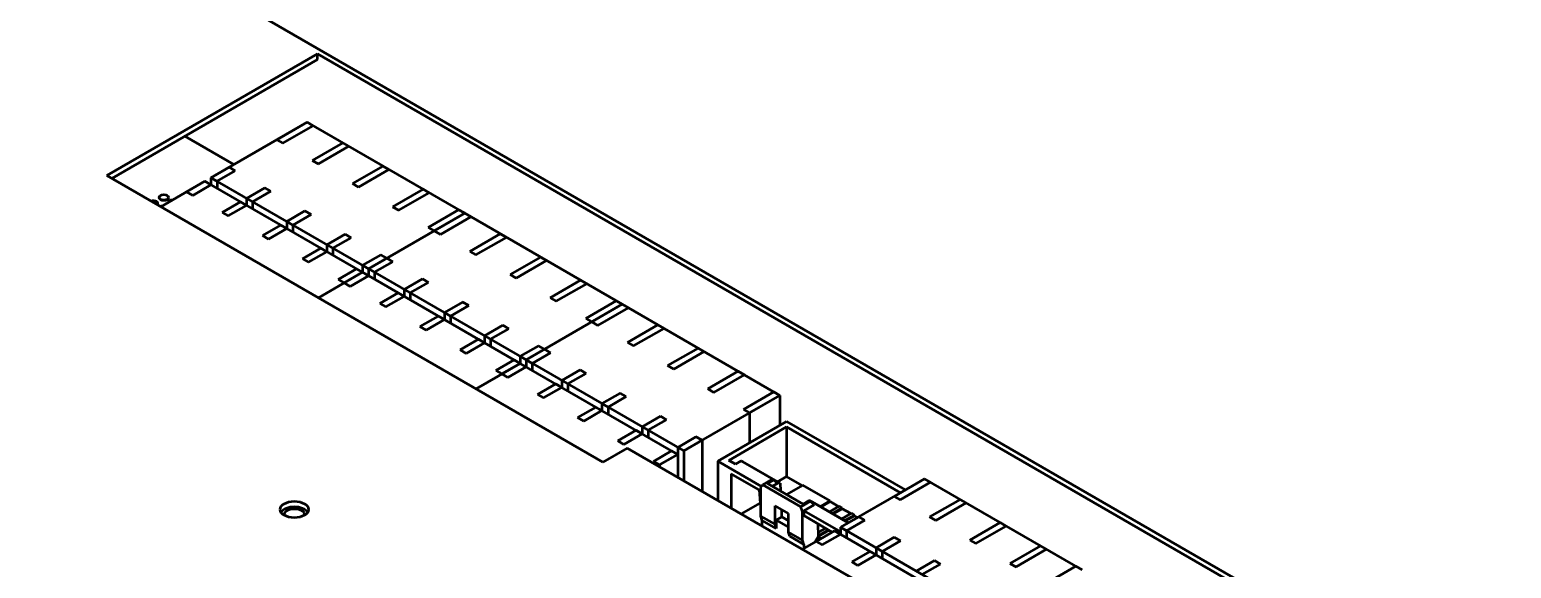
# Model space of a CAD drawing. Header units: millimetres. Extents: x 3324 to 4967, y 672 to 1683.
# Drawn here: x 4260.5 to 4432.6, y 1503.3 to 1565.8 of the extents above; entities that cross this region are included whole.
import ezdxf

# ---------------------------------------------------------------- set-up
doc = ezdxf.new("R2010")
doc.units = ezdxf.units.MM
doc.header["$LTSCALE"] = 1.8
doc.layers.add('외형선(ISO)', color=7, linetype='Continuous', lineweight=50)

msp = doc.modelspace()

# ---------------------------------------------------------------- linework, layer by layer
at = {"layer": '외형선(ISO)'}
for p, q in [((4432.633, 1483.572), (4245.249, 1591.757)), ((4269.432, 1548.891), (4293.898, 1563.017)), ((4293.898, 1562.364), (4269.998, 1548.565)), ((4293.898, 1562.364), (4293.898, 1563.017)), ((4425.703, 1486.919), (4293.898, 1563.017)), ((4292.696, 1555.09), (4281.524, 1548.639)), ((4292.696, 1555.09), (4289.161, 1553.049)), ((4293.403, 1554.682), (4292.696, 1555.09)), ((4311.01, 1544.516), (4292.696, 1555.09)), ((4284.187, 1550.177), (4278.489, 1553.467)), ((4289.868, 1552.64), (4293.403, 1554.682)), ((4289.161, 1553.049), (4289.868, 1552.64)), ((4296.833, 1552.702), (4293.297, 1550.66)), ((4294.004, 1550.252), (4297.54, 1552.293)), ((4297.54, 1552.293), (4296.833, 1552.702)), ((4283.645, 1549.864), (4281.524, 1548.639)), ((4284.352, 1549.456), (4283.645, 1549.864)), ((4293.297, 1550.66), (4294.004, 1550.252)), ((4301.5, 1550.007), (4297.964, 1547.966)), ((4302.207, 1549.599), (4301.5, 1550.007)), ((4327.062, 1515.619), (4269.432, 1548.891)), ((4280.817, 1548.231), (4275.696, 1545.275)), ((4280.817, 1548.231), (4278.696, 1547.006)), ((4281.524, 1547.823), (4280.817, 1548.231)), ((4299.131, 1537.658), (4280.817, 1548.231)), ((4281.524, 1548.639), (4282.231, 1548.231)), ((4281.524, 1548.639), (4281.524, 1547.823)), ((4281.524, 1548.639), (4299.838, 1538.066)), ((4281.524, 1548.639), (4281.524, 1547.823)), ((4282.231, 1548.231), (4284.352, 1549.456)), ((4282.231, 1548.231), (4282.231, 1547.415)), ((4297.964, 1547.966), (4298.671, 1547.558)), ((4298.671, 1547.558), (4302.207, 1549.599)), ((4275.485, 1546.346), (4275.485, 1546.36)), ((4276.603, 1546.346), (4276.603, 1546.36)), ((4278.696, 1547.006), (4279.403, 1546.598)), ((4279.403, 1546.598), (4281.524, 1547.823)), ((4287.782, 1547.476), (4285.661, 1546.251)), ((4285.661, 1546.251), (4286.368, 1545.843)), ((4285.661, 1546.251), (4285.661, 1545.435)), ((4286.368, 1545.843), (4288.489, 1547.068)), ((4288.489, 1547.068), (4287.782, 1547.476)), ((4306.167, 1547.313), (4302.631, 1545.271)), ((4303.338, 1544.863), (4306.874, 1546.904)), ((4306.874, 1546.904), (4306.167, 1547.313)), ((4275.365, 1545.631), (4275.365, 1545.645)), ((4284.953, 1545.843), (4282.832, 1544.618)), ((4282.832, 1544.618), (4283.539, 1544.21)), ((4283.539, 1544.21), (4285.661, 1545.435)), ((4285.661, 1545.435), (4284.953, 1545.843)), ((4286.368, 1545.843), (4286.368, 1545.026)), ((4292.449, 1544.782), (4290.328, 1543.557)), ((4293.156, 1544.373), (4292.449, 1544.782)), ((4311.01, 1544.516), (4299.838, 1538.066)), ((4299.838, 1538.066), (4311.01, 1544.516)), ((4302.631, 1545.271), (4303.338, 1544.863)), ((4310.303, 1544.924), (4306.768, 1542.883)), ((4311.01, 1544.516), (4307.475, 1542.475)), ((4307.475, 1542.475), (4311.01, 1544.516)), ((4311.01, 1544.516), (4310.303, 1544.924)), ((4311.717, 1544.108), (4311.01, 1544.516)), ((4329.324, 1533.943), (4311.01, 1544.516)), ((4289.62, 1543.149), (4287.499, 1541.924)), ((4288.206, 1541.516), (4290.328, 1542.74)), ((4290.328, 1542.74), (4289.62, 1543.149)), ((4290.328, 1543.557), (4291.035, 1543.149)), ((4290.328, 1543.557), (4290.328, 1542.74)), ((4291.035, 1543.149), (4293.156, 1544.373)), ((4291.035, 1543.149), (4291.035, 1542.332)), ((4306.768, 1542.883), (4307.475, 1542.475)), ((4308.182, 1542.067), (4311.717, 1544.108)), ((4287.499, 1541.924), (4288.206, 1541.516)), ((4297.116, 1542.087), (4294.994, 1540.862)), ((4295.702, 1540.454), (4297.823, 1541.679)), ((4297.823, 1541.679), (4297.116, 1542.087)), ((4307.475, 1542.475), (4308.182, 1542.067)), ((4315.147, 1542.128), (4311.611, 1540.087)), ((4312.319, 1539.678), (4315.854, 1541.72)), ((4315.854, 1541.72), (4315.147, 1542.128)), ((4294.287, 1540.454), (4292.166, 1539.229)), ((4292.873, 1538.821), (4294.994, 1540.046)), ((4294.994, 1540.046), (4294.287, 1540.454)), ((4294.994, 1540.862), (4295.702, 1540.454)), ((4294.994, 1540.862), (4294.994, 1540.046)), ((4295.702, 1540.454), (4295.702, 1539.638)), ((4301.252, 1539.699), (4299.131, 1538.474)), ((4301.959, 1539.291), (4301.252, 1539.699)), ((4311.611, 1540.087), (4312.319, 1539.678)), ((4319.814, 1539.433), (4316.278, 1537.392)), ((4320.521, 1539.025), (4319.814, 1539.433)), ((4292.166, 1539.229), (4292.873, 1538.821)), ((4299.131, 1537.658), (4294.011, 1534.701)), ((4294.011, 1534.701), (4299.131, 1537.658)), ((4298.424, 1538.066), (4296.303, 1536.841)), ((4299.131, 1537.658), (4297.01, 1536.433)), ((4297.01, 1536.433), (4299.131, 1537.658)), ((4299.131, 1537.658), (4298.424, 1538.066)), ((4299.131, 1538.474), (4299.838, 1538.066)), ((4299.131, 1538.474), (4299.131, 1537.658)), ((4299.838, 1537.249), (4299.131, 1537.658)), ((4317.445, 1527.084), (4299.131, 1537.658)), ((4301.959, 1539.291), (4299.838, 1538.066)), ((4299.838, 1538.066), (4301.959, 1539.291)), ((4299.838, 1538.066), (4300.545, 1537.658)), ((4299.838, 1538.066), (4299.838, 1537.249)), ((4299.838, 1538.066), (4318.152, 1527.492)), ((4299.838, 1538.066), (4299.838, 1537.249)), ((4299.838, 1538.066), (4299.838, 1537.249)), ((4299.838, 1538.066), (4299.838, 1537.249)), ((4300.545, 1537.658), (4302.667, 1538.882)), ((4300.545, 1537.658), (4300.545, 1536.841)), ((4302.667, 1538.882), (4301.959, 1539.291)), ((4316.985, 1536.984), (4320.521, 1539.025)), ((4296.303, 1536.841), (4297.01, 1536.433)), ((4297.01, 1536.433), (4297.717, 1536.025)), ((4297.717, 1536.025), (4299.838, 1537.249)), ((4306.096, 1536.902), (4303.975, 1535.678)), ((4304.682, 1535.269), (4306.803, 1536.494)), ((4306.803, 1536.494), (4306.096, 1536.902)), ((4316.278, 1537.392), (4316.985, 1536.984)), ((4324.481, 1536.739), (4320.945, 1534.698)), ((4321.652, 1534.29), (4325.188, 1536.331)), ((4325.188, 1536.331), (4324.481, 1536.739)), ((4303.268, 1535.269), (4301.146, 1534.045)), ((4301.853, 1533.636), (4303.975, 1534.861)), ((4303.975, 1534.861), (4303.268, 1535.269)), ((4303.975, 1535.678), (4304.682, 1535.269)), ((4303.975, 1535.678), (4303.975, 1534.861)), ((4304.682, 1535.269), (4304.682, 1534.453)), ((4310.763, 1534.208), (4308.642, 1532.983)), ((4311.47, 1533.8), (4310.763, 1534.208)), ((4320.945, 1534.698), (4321.652, 1534.29)), ((4328.617, 1534.351), (4325.082, 1532.31)), ((4329.324, 1533.943), (4328.617, 1534.351)), ((4301.146, 1534.045), (4301.853, 1533.636)), ((4307.934, 1532.575), (4305.813, 1531.35)), ((4308.642, 1532.167), (4307.934, 1532.575)), ((4308.642, 1532.983), (4309.349, 1532.575)), ((4308.642, 1532.983), (4308.642, 1532.167)), ((4309.349, 1532.575), (4311.47, 1533.8)), ((4309.349, 1532.575), (4309.349, 1531.758)), ((4329.324, 1533.943), (4318.152, 1527.492)), ((4318.152, 1527.492), (4329.324, 1533.943)), ((4329.324, 1533.943), (4325.789, 1531.901)), ((4325.789, 1531.901), (4329.324, 1533.943)), ((4326.496, 1531.493), (4330.032, 1533.534)), ((4330.032, 1533.534), (4329.324, 1533.943)), ((4347.639, 1523.369), (4329.324, 1533.943)), ((4305.813, 1531.35), (4306.52, 1530.942)), ((4306.52, 1530.942), (4308.642, 1532.167)), ((4315.43, 1531.513), (4313.308, 1530.289)), ((4314.016, 1529.88), (4316.137, 1531.105)), ((4316.137, 1531.105), (4315.43, 1531.513)), ((4325.082, 1532.31), (4325.789, 1531.901)), ((4325.789, 1531.901), (4326.496, 1531.493)), ((4333.461, 1531.554), (4329.925, 1529.513)), ((4330.633, 1529.105), (4334.168, 1531.146)), ((4334.168, 1531.146), (4333.461, 1531.554)), ((4312.601, 1529.88), (4310.48, 1528.656)), ((4311.187, 1528.247), (4313.308, 1529.472)), ((4313.308, 1529.472), (4312.601, 1529.88)), ((4313.308, 1530.289), (4314.016, 1529.88)), ((4313.308, 1530.289), (4313.308, 1529.472)), ((4314.016, 1529.88), (4314.016, 1529.064)), ((4319.566, 1529.125), (4317.445, 1527.9)), ((4320.273, 1528.717), (4319.566, 1529.125)), ((4329.925, 1529.513), (4330.633, 1529.105)), ((4310.48, 1528.656), (4311.187, 1528.247)), ((4316.738, 1527.492), (4314.617, 1526.267)), ((4317.445, 1527.084), (4316.738, 1527.492)), ((4317.445, 1527.9), (4318.152, 1527.492)), ((4317.445, 1527.9), (4317.445, 1527.084)), ((4320.273, 1528.717), (4318.152, 1527.492)), ((4318.152, 1527.492), (4320.273, 1528.717)), ((4318.152, 1527.492), (4318.859, 1527.084)), ((4318.152, 1527.492), (4318.152, 1526.676)), ((4318.152, 1527.492), (4336.466, 1516.919)), ((4318.152, 1527.492), (4318.152, 1526.676)), ((4318.152, 1527.492), (4318.152, 1526.676)), ((4318.152, 1527.492), (4318.152, 1526.676)), ((4318.859, 1527.084), (4320.981, 1528.309)), ((4320.981, 1528.309), (4320.273, 1528.717)), ((4338.128, 1528.86), (4334.592, 1526.819)), ((4335.299, 1526.41), (4338.835, 1528.452)), ((4338.835, 1528.452), (4338.128, 1528.86)), ((4317.445, 1527.084), (4312.325, 1524.128)), ((4312.325, 1524.128), (4317.445, 1527.084)), ((4314.617, 1526.267), (4315.324, 1525.859)), ((4317.445, 1527.084), (4315.324, 1525.859)), ((4315.324, 1525.859), (4317.445, 1527.084)), ((4315.324, 1525.859), (4316.031, 1525.451)), ((4316.031, 1525.451), (4318.152, 1526.676)), ((4318.152, 1526.676), (4317.445, 1527.084)), ((4335.759, 1516.51), (4317.445, 1527.084)), ((4318.859, 1527.084), (4318.859, 1526.267)), ((4324.41, 1526.329), (4322.289, 1525.104)), ((4322.996, 1524.696), (4325.117, 1525.92)), ((4325.117, 1525.92), (4324.41, 1526.329)), ((4334.592, 1526.819), (4335.299, 1526.41)), ((4342.795, 1526.165), (4339.259, 1524.124)), ((4339.966, 1523.716), (4343.502, 1525.757)), ((4343.502, 1525.757), (4342.795, 1526.165)), ((4321.582, 1524.696), (4319.46, 1523.471)), ((4320.167, 1523.063), (4322.289, 1524.287)), ((4322.289, 1524.287), (4321.582, 1524.696)), ((4322.289, 1525.104), (4322.996, 1524.696)), ((4322.289, 1525.104), (4322.289, 1524.287)), ((4322.996, 1524.696), (4322.996, 1523.879)), ((4339.259, 1524.124), (4339.966, 1523.716)), ((4319.46, 1523.471), (4320.167, 1523.063)), ((4329.077, 1523.634), (4326.956, 1522.41)), ((4326.956, 1522.41), (4327.663, 1522.001)), ((4326.956, 1522.41), (4326.956, 1521.593)), ((4327.663, 1522.001), (4329.784, 1523.226)), ((4329.784, 1523.226), (4329.077, 1523.634)), ((4336.466, 1516.919), (4347.639, 1523.369)), ((4346.931, 1523.777), (4343.396, 1521.736)), ((4344.103, 1521.328), (4347.639, 1523.369)), ((4347.639, 1523.369), (4346.931, 1523.777)), ((4347.639, 1523.369), (4347.639, 1519.899)), ((4347.639, 1523.369), (4347.639, 1519.899)), ((4326.249, 1522.001), (4324.127, 1520.777)), ((4324.127, 1520.777), (4324.834, 1520.368)), ((4324.834, 1520.368), (4326.956, 1521.593)), ((4326.956, 1521.593), (4326.249, 1522.001)), ((4327.663, 1522.001), (4327.663, 1521.185)), ((4333.744, 1520.94), (4331.623, 1519.715)), ((4332.33, 1519.307), (4334.451, 1520.532)), ((4334.451, 1520.532), (4333.744, 1520.94)), ((4343.396, 1521.736), (4344.103, 1521.328)), ((4344.103, 1521.328), (4344.103, 1517.858)), ((4330.915, 1519.307), (4328.794, 1518.082)), ((4329.501, 1517.674), (4331.623, 1518.899)), ((4331.623, 1518.899), (4330.915, 1519.307)), ((4331.623, 1519.715), (4332.33, 1519.307)), ((4331.623, 1519.715), (4331.623, 1518.899)), ((4332.33, 1519.307), (4332.33, 1518.49)), ((4348.416, 1520.348), (4340.426, 1515.734)), ((4341.698, 1515.816), (4348.416, 1519.694)), ((4348.416, 1520.348), (4362.205, 1512.387)), ((4348.416, 1519.694), (4361.639, 1512.06)), ((4348.416, 1519.694), (4348.416, 1513.938)), ((4329.89, 1517.252), (4327.062, 1515.619)), ((4328.794, 1518.082), (4329.501, 1517.674)), ((4391.762, 1481.53), (4329.89, 1517.252)), ((4335.052, 1516.919), (4332.931, 1515.694)), ((4335.759, 1516.51), (4335.052, 1516.919)), ((4337.88, 1518.552), (4335.759, 1517.327)), ((4335.759, 1517.327), (4336.466, 1516.919)), ((4335.759, 1517.327), (4335.759, 1516.51)), ((4336.466, 1516.919), (4338.588, 1518.143)), ((4336.466, 1516.919), (4336.466, 1513.455)), ((4336.466, 1516.919), (4336.466, 1513.455)), ((4338.588, 1518.143), (4337.88, 1518.552)), ((4338.588, 1518.143), (4338.588, 1512.231)), ((4332.931, 1515.694), (4333.638, 1515.286)), ((4333.467, 1515.187), (4335.759, 1516.51)), ((4333.638, 1515.286), (4335.759, 1516.51)), ((4333.638, 1515.286), (4333.638, 1515.088)), ((4335.759, 1516.51), (4335.759, 1513.864)), ((4335.759, 1516.51), (4335.759, 1513.864)), ((4340.426, 1515.734), (4345.513, 1512.797)), ((4340.426, 1515.734), (4340.426, 1511.169)), ((4342.476, 1515.367), (4341.698, 1515.816)), ((4343.141, 1515.751), (4342.476, 1515.367)), ((4347.507, 1513.23), (4343.141, 1515.751)), ((4343.141, 1515.751), (4343.296, 1515.677)), ((4347.662, 1513.156), (4343.296, 1515.677)), ((4345.428, 1512.275), (4341.981, 1514.265)), ((4341.981, 1514.265), (4341.981, 1510.271)), ((4345.641, 1512.969), (4346.772, 1513.622)), ((4346.913, 1513.54), (4346.206, 1513.132)), ((4346.913, 1513.54), (4346.772, 1513.622)), ((4346.913, 1513.54), (4347.338, 1513.132)), ((4347.362, 1513.329), (4348.416, 1513.938)), ((4350.219, 1512.897), (4348.416, 1513.938)), ((4364.432, 1513.673), (4354.674, 1508.039)), ((4364.432, 1513.673), (4360.897, 1511.632)), ((4365.139, 1513.265), (4364.432, 1513.673)), ((4382.746, 1503.099), (4364.432, 1513.673)), ((4345.212, 1512.4), (4345.333, 1510.852)), ((4345.235, 1512.102), (4345.428, 1512.213)), ((4345.428, 1512.683), (4345.641, 1512.969)), ((4345.428, 1509.335), (4345.428, 1512.683)), ((4345.641, 1512.969), (4350.06, 1510.417)), ((4346.206, 1513.132), (4350.343, 1510.744)), ((4347.338, 1513.132), (4346.772, 1512.805)), ((4347.338, 1513.132), (4347.507, 1513.23)), ((4347.662, 1513.156), (4347.507, 1513.23)), ((4347.662, 1513.156), (4347.698, 1512.271)), ((4350.29, 1512.938), (4348.416, 1511.856)), ((4353.472, 1511.101), (4350.29, 1512.938)), ((4361.604, 1511.224), (4365.139, 1513.265)), ((4343.154, 1509.594), (4345.333, 1510.852)), ((4345.333, 1510.852), (4345.428, 1510.796)), ((4347.072, 1508.386), (4347.072, 1510.525)), ((4348.628, 1509.627), (4347.072, 1510.525)), ((4347.85, 1509.243), (4347.85, 1510.076)), ((4350.06, 1510.417), (4351.191, 1511.07)), ((4350.272, 1509.886), (4350.06, 1510.417)), ((4351.05, 1511.152), (4350.343, 1510.744)), ((4350.414, 1509.968), (4351.616, 1510.662)), ((4351.191, 1511.07), (4351.05, 1511.152)), ((4351.191, 1511.07), (4351.22, 1511.087)), ((4351.616, 1510.662), (4351.191, 1511.07)), ((4355.586, 1508.566), (4351.22, 1511.087)), ((4351.22, 1511.087), (4351.375, 1511.013)), ((4355.599, 1508.573), (4351.375, 1511.013)), ((4352.347, 1510.451), (4353.472, 1511.101)), ((4353.472, 1511.019), (4352.417, 1510.41)), ((4354.532, 1510.488), (4353.407, 1509.839)), ((4353.472, 1511.019), (4353.472, 1511.101)), ((4354.462, 1510.448), (4353.472, 1511.019)), ((4353.761, 1509.635), (4354.886, 1510.284)), ((4354.886, 1510.203), (4353.832, 1509.594)), ((4354.886, 1510.284), (4354.532, 1510.488)), ((4354.886, 1510.203), (4354.886, 1510.284)), ((4355.876, 1509.631), (4354.886, 1510.203)), ((4360.897, 1511.632), (4361.604, 1511.224)), ((4368.569, 1511.285), (4365.033, 1509.244)), ((4365.74, 1508.835), (4369.276, 1510.876)), ((4369.276, 1510.876), (4368.569, 1511.285)), ((4347.072, 1508.386), (4345.428, 1509.335)), ((4345.57, 1508.845), (4345.428, 1509.335)), ((4347.214, 1507.896), (4345.57, 1508.845)), ((4345.57, 1508.199), (4345.57, 1508.845)), ((4347.214, 1507.896), (4347.072, 1508.386)), ((4347.85, 1509.243), (4347.214, 1508.876)), ((4347.214, 1508.876), (4348.628, 1508.059)), ((4347.214, 1508.876), (4347.214, 1507.896)), ((4348.628, 1508.794), (4347.85, 1509.243)), ((4348.628, 1507.488), (4348.628, 1509.627)), ((4350.272, 1509.886), (4350.414, 1509.968)), ((4350.272, 1506.539), (4350.272, 1509.886)), ((4350.414, 1509.968), (4350.414, 1509.396)), ((4350.414, 1509.968), (4354.674, 1507.508)), ((4353.719, 1507.488), (4350.414, 1509.396)), ((4352.029, 1508.464), (4352.089, 1506.951)), ((4356.796, 1509.264), (4354.674, 1508.039)), ((4355.947, 1509.672), (4354.822, 1509.022)), ((4355.175, 1508.818), (4356.3, 1509.468)), ((4356.3, 1509.386), (4355.246, 1508.777)), ((4355.381, 1507.631), (4357.503, 1508.856)), ((4356.3, 1509.468), (4355.947, 1509.672)), ((4356.3, 1509.386), (4356.3, 1509.468)), ((4356.654, 1509.182), (4356.3, 1509.386)), ((4357.503, 1508.856), (4356.796, 1509.264)), ((4365.033, 1509.244), (4365.74, 1508.835)), ((4373.236, 1508.59), (4369.7, 1506.549)), ((4373.943, 1508.182), (4373.236, 1508.59)), ((4350.272, 1506.539), (4348.628, 1507.488)), ((4348.77, 1506.998), (4348.628, 1507.488)), ((4350.414, 1506.049), (4348.77, 1506.998)), ((4353.967, 1507.631), (4350.261, 1505.491)), ((4351.739, 1506.345), (4352.089, 1506.951)), ((4353.967, 1507.631), (4351.846, 1506.406)), ((4352.941, 1507.937), (4352.07, 1507.434)), ((4352.086, 1507.035), (4353.295, 1507.733)), ((4353.366, 1507.692), (4352.089, 1506.955)), ((4352.089, 1506.951), (4352.439, 1506.749)), ((4352.553, 1505.998), (4354.674, 1507.223)), ((4354.674, 1507.223), (4353.967, 1507.631)), ((4372.281, 1497.057), (4353.967, 1507.631)), ((4354.674, 1508.039), (4355.381, 1507.631)), ((4354.674, 1508.039), (4354.674, 1507.223)), ((4354.674, 1508.039), (4372.988, 1497.466)), ((4354.674, 1508.039), (4354.674, 1507.223)), ((4355.381, 1507.631), (4355.381, 1506.814)), ((4360.932, 1506.876), (4358.811, 1505.651)), ((4361.639, 1506.467), (4360.932, 1506.876)), ((4370.407, 1506.141), (4373.943, 1508.182)), ((4350.414, 1506.049), (4350.272, 1506.539)), ((4350.414, 1506.049), (4350.414, 1505.579)), ((4351.846, 1506.406), (4352.553, 1505.998)), ((4358.104, 1505.243), (4355.982, 1504.018)), ((4358.811, 1504.834), (4358.104, 1505.243)), ((4358.811, 1505.651), (4359.518, 1505.243)), ((4358.811, 1505.651), (4358.811, 1504.834)), ((4359.518, 1505.243), (4361.639, 1506.467)), ((4359.518, 1505.243), (4359.518, 1504.426)), ((4369.7, 1506.549), (4370.407, 1506.141)), ((4377.903, 1505.896), (4374.367, 1503.855)), ((4375.074, 1503.446), (4378.61, 1505.488)), ((4378.61, 1505.488), (4377.903, 1505.896)), ((4355.982, 1504.018), (4356.689, 1503.61)), ((4356.689, 1503.61), (4358.811, 1504.834)), ((4365.599, 1504.181), (4363.478, 1502.956)), ((4364.185, 1502.548), (4366.306, 1503.773)), ((4366.306, 1503.773), (4365.599, 1504.181)), ((4374.367, 1503.855), (4375.074, 1503.446)), ((4382.039, 1503.508), (4378.504, 1501.466)), ((4382.746, 1503.099), (4382.039, 1503.508))]:
    msp.add_line(p, q, dxfattribs=at)
for centre, major_axis in [((4276.044, 1546.36), (0.559, 0)), ((4291.211, 1510.108), (-1.65, 0))]:
    msp.add_ellipse(centre, major_axis=major_axis, ratio=0.5773503, dxfattribs=at)
for centre, major_axis, start_param, end_param in [((4276.044, 1546.346), (0.559, 0), 3.1415927, 6.2831853), ((4274.807, 1545.645), (0.559, 0), 5.8176273, 8.3195397), ((4274.807, 1545.631), (0.559, 0), 5.8501289, 6.2831853), ((4275.867, 1545.033), (0.559, 0), 1.6281866, 2.0363543), ((4277.105, 1545.747), (-0.559, 0), 4.7697793, 6.225795), ((4291.211, 1509.455), (1.65, 0), 0.3499381, 2.7916546), ((4291.211, 1509.455), (-1.229, 0), 3.1664583, 6.2583196)]:
    msp.add_ellipse(centre, major_axis=major_axis, ratio=0.5773503, start_param=start_param, end_param=end_param, dxfattribs=at)

doc.saveas('drawing.dxf')
